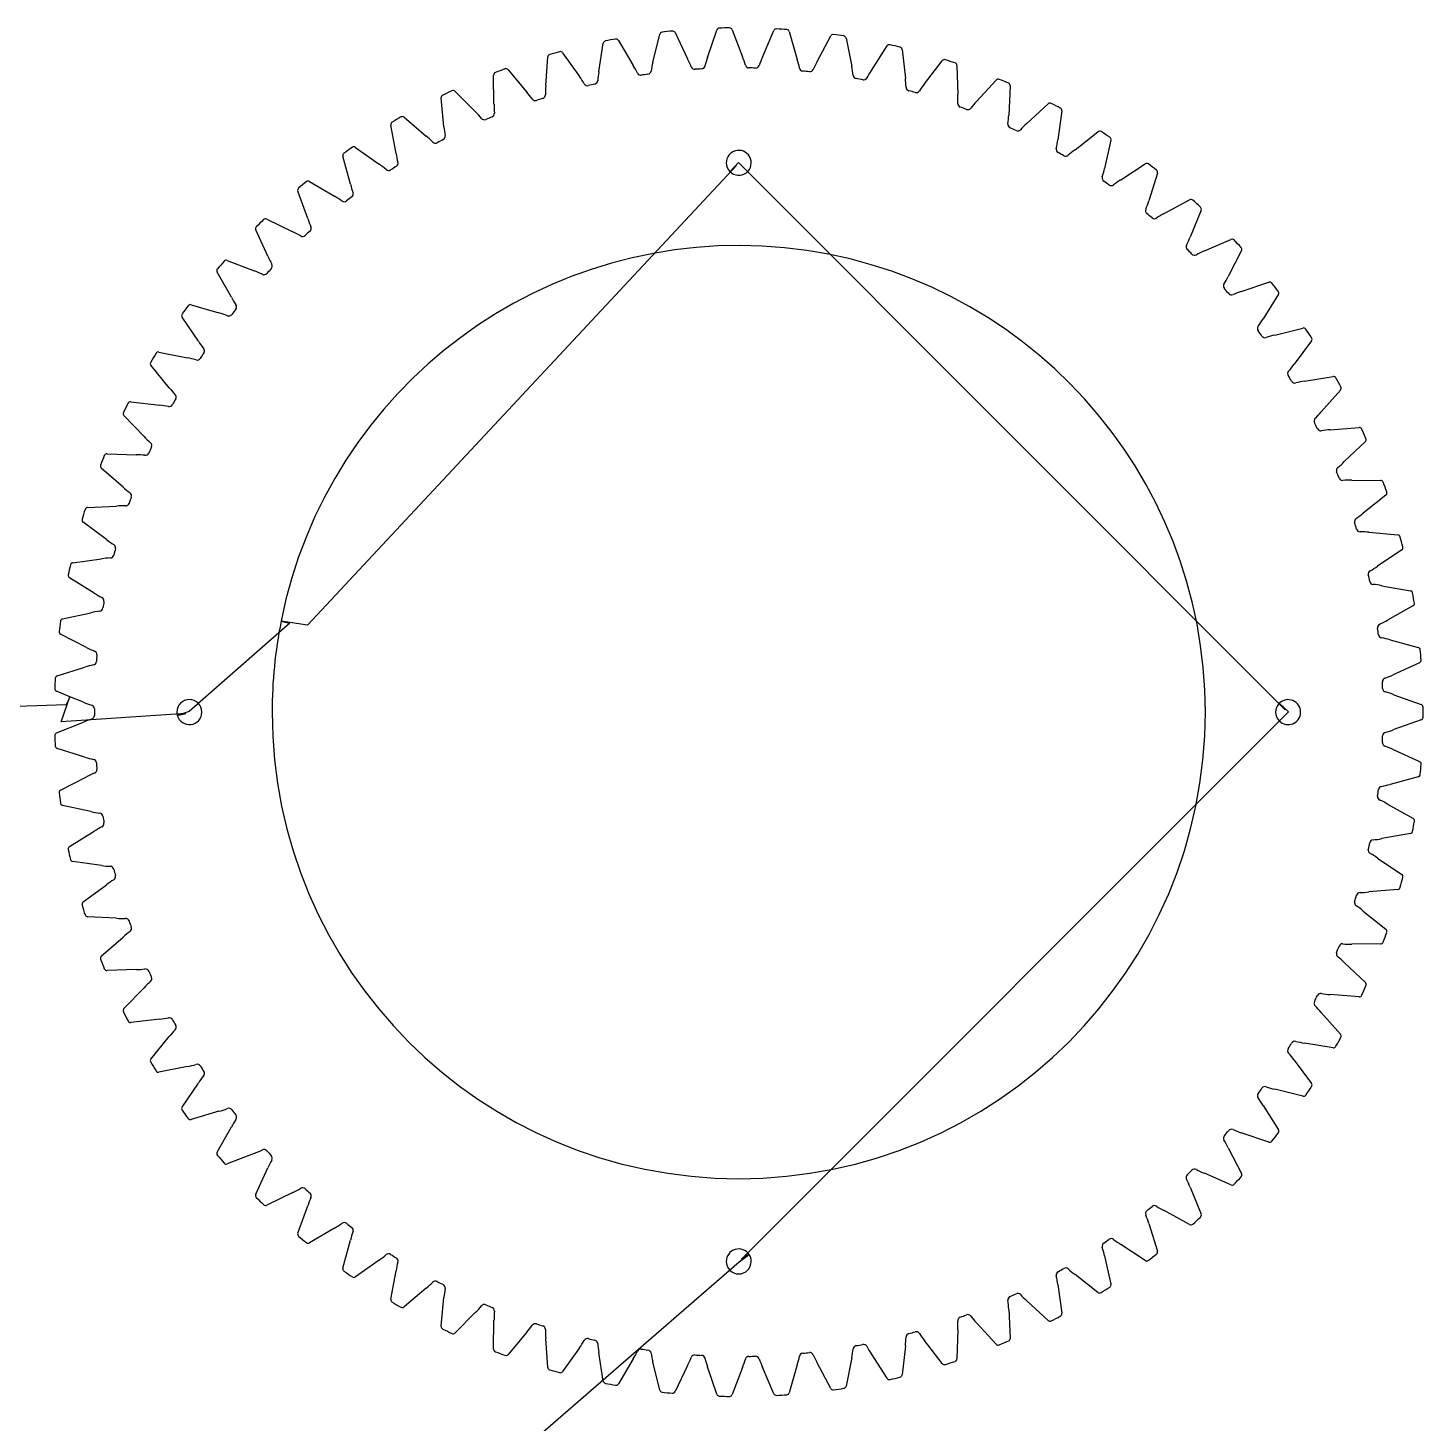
# Model space of a CAD drawing. Header units: inches. Extents: x 0.1 to 47.9, y 0.4 to 46.5.
# Drawn here: x 40 to 47.85, y 8.25 to 16.1 of the extents above; entities that cross this region are included whole.
import ezdxf

# ---------------------------------------------------------------- set-up
doc = ezdxf.new("R2010")
doc.units = ezdxf.units.IN
for name, color, linetype in [('10', 7, 'CONTINUOUS'), ('3', 7, 'CONTINUOUS'), ('9', 7, 'CONTINUOUS')]:
    doc.layers.add(name, color=color, linetype=linetype)

msp = doc.modelspace()

# ---------------------------------------------------------------- linework, layer by layer
at = {"layer": '10', "color": 10, "linetype": 'CONTINUOUS'}
for p, q in [((43.9871, 15.3246), (41.5737, 12.7393)), ((47.0746, 12.2629), (43.9978, 15.3427)), ((41.474, 12.7502), (40.9086, 12.2529)), ((40.2171, 12.2912), (39.0927, 12.2522)), ((44.0157, 9.1726), (47.0927, 12.2522)), ((40.8903, 12.2426), (40.1877, 12.1953)), ((41.0139, 6.5662), (44.0018, 9.1569))]:
    msp.add_line(p, q, dxfattribs=at)
at = {"layer": '3', "color": 3, "linetype": 'CONTINUOUS'}
for p, q in [((43.2129, 15.8519), (43.2378, 16.0133)), ((43.3233, 16.0296), (43.4059, 15.8887)), ((43.517, 15.9052), (43.5554, 16.0639)), ((43.6419, 16.073), (43.7125, 15.9257)), ((43.8246, 15.9327), (43.8761, 16.0877)), ((43.9631, 16.0895), (44.021, 15.9369)), ((44.1334, 15.9345), (44.1977, 16.0846)), ((44.2845, 16.0791), (44.3295, 15.9222)), ((44.4412, 15.9104), (44.5179, 16.0546)), ((44.6039, 16.0419), (44.6356, 15.8817)), ((42.9142, 15.7734), (42.9256, 15.9363)), ((43.0094, 15.9597), (43.1035, 15.8263)), ((44.746, 15.8607), (44.8344, 15.9979)), ((44.9191, 15.9781), (44.9373, 15.8158)), ((42.7024, 15.8638), (42.8074, 15.7387)), ((45.0455, 15.7856), (45.1451, 15.915)), ((45.2278, 15.8881), (45.2324, 15.7249)), ((42.6232, 15.6702), (42.6209, 15.8335)), ((45.3377, 15.6857), (45.4478, 15.8063)), ((42.3418, 15.543), (42.3259, 15.7055)), ((42.4046, 15.7426), (42.5196, 15.6267)), ((45.5279, 15.7726), (45.5188, 15.6096)), ((45.6205, 15.5617), (45.7403, 15.6727)), ((45.8173, 15.6324), (45.7946, 15.4707)), ((42.0721, 15.3927), (42.0426, 15.5533)), ((42.1179, 15.5968), (42.2423, 15.491)), ((45.8919, 15.4145), (46.0206, 15.5151)), ((46.094, 15.4685), (46.0578, 15.3092)), ((41.8445, 15.4276), (41.9772, 15.3325)), ((41.8159, 15.2204), (41.7731, 15.3779)), ((46.1501, 15.2451), (46.2867, 15.3345)), ((41.5862, 15.2361), (41.7264, 15.1524)), ((46.356, 15.2819), (46.3066, 15.1263)), ((41.575, 15.0272), (41.5191, 15.1806)), ((46.3931, 15.0547), (46.5368, 15.1324)), ((46.6014, 15.0742), (46.5392, 14.9232)), ((41.3447, 15.0236), (41.4915, 14.952)), ((41.3511, 14.8145), (41.2826, 14.9628)), ((46.6194, 14.8446), (46.7691, 14.91)), ((46.8286, 14.8466), (46.754, 14.7014)), ((41.122, 14.7917), (41.2742, 14.7326)), ((41.1458, 14.5839), (41.0651, 14.7259)), ((46.8274, 14.6163), (46.9819, 14.669)), ((47.036, 14.6008), (46.9494, 14.4623)), ((40.9194, 14.542), (41.076, 14.4958)), ((40.9605, 14.3369), (40.8683, 14.4716)), ((47.0155, 14.3714), (47.1739, 14.4109)), ((47.222, 14.3385), (47.1242, 14.2078)), ((40.7384, 14.2761), (40.8984, 14.2433)), ((40.7966, 14.0752), (40.6933, 14.2017)), ((47.1824, 14.1117), (47.3436, 14.1378)), ((47.3855, 14.0616), (47.2771, 13.9395)), ((40.5803, 13.9961), (40.7424, 13.9768)), ((40.6551, 13.8007), (40.5416, 13.9182)), ((47.327, 13.8388), (47.4898, 13.8514)), ((47.5252, 13.7719), (47.4069, 13.6593)), ((40.4462, 13.7038), (40.6094, 13.6981)), ((40.537, 13.5154), (40.4142, 13.623)), ((47.4483, 13.5549), (47.6116, 13.5537)), ((47.6402, 13.4716), (47.5129, 13.3693)), ((40.337, 13.4014), (40.5001, 13.4093)), ((40.4433, 13.2212), (40.3118, 13.3181)), ((47.5454, 13.2617), (47.708, 13.247)), ((40.2535, 13.0908), (40.4154, 13.1124)), ((47.7296, 13.1627), (47.5943, 13.0714)), ((40.3745, 12.9202), (40.2354, 13.0057)), ((47.6176, 12.9615), (47.7784, 12.9332)), ((40.1963, 12.7744), (40.3558, 12.8094)), ((47.7929, 12.8474), (47.6504, 12.7678)), ((40.3311, 12.6145), (40.1854, 12.6881)), ((47.6645, 12.6563), (47.8223, 12.6146)), ((40.1657, 12.4542), (40.3217, 12.5025)), ((47.8296, 12.5279), (47.6809, 12.4605)), ((40.2378, 12.3367), (40.1621, 12.3673)), ((40.3135, 12.3062), (40.2378, 12.3367)), ((47.6856, 12.3483), (47.8395, 12.2935)), ((40.1621, 12.1327), (40.3135, 12.1938)), ((47.8395, 12.2065), (47.6856, 12.1517)), ((40.3217, 11.9975), (40.1657, 12.0458)), ((47.6809, 12.0395), (47.8296, 11.9721)), ((40.1854, 11.8119), (40.3311, 11.8855)), ((47.8223, 11.8854), (47.6645, 11.8437)), ((40.3558, 11.6906), (40.1963, 11.7256)), ((47.6504, 11.7322), (47.7929, 11.6526)), ((40.2354, 11.4943), (40.3745, 11.5798)), ((47.7784, 11.5668), (47.6176, 11.5385)), ((40.4154, 11.3876), (40.2535, 11.4092)), ((47.5943, 11.4286), (47.7296, 11.3373)), ((40.3118, 11.1819), (40.4433, 11.2788)), ((47.708, 11.253), (47.5454, 11.2383)), ((40.5001, 11.0907), (40.337, 11.0986)), ((47.5129, 11.1307), (47.6402, 11.0284)), ((40.4142, 10.877), (40.537, 10.9846)), ((47.6116, 10.9463), (47.4483, 10.9451)), ((47.4069, 10.8407), (47.5252, 10.7281)), ((40.6094, 10.8019), (40.4462, 10.7962)), ((40.5416, 10.5818), (40.6551, 10.6993)), ((47.4898, 10.6486), (47.327, 10.6612)), ((40.7424, 10.5232), (40.5803, 10.5039)), ((47.2771, 10.5605), (47.3855, 10.4384)), ((40.6933, 10.2983), (40.7966, 10.4248)), ((47.3436, 10.3622), (47.1824, 10.3883)), ((47.1242, 10.2922), (47.222, 10.1615)), ((40.8984, 10.2567), (40.7384, 10.2239)), ((40.8683, 10.0284), (40.9605, 10.1631)), ((47.1739, 10.0891), (47.0155, 10.1286)), ((41.076, 10.0042), (40.9194, 9.958)), ((46.9494, 10.0377), (47.036, 9.8992)), ((41.0651, 9.7741), (41.1458, 9.9161)), ((46.9819, 9.831), (46.8274, 9.8837)), ((41.2742, 9.7674), (41.122, 9.7083)), ((46.754, 9.7986), (46.8286, 9.6534)), ((41.2826, 9.5372), (41.3511, 9.6855)), ((46.7691, 9.59), (46.6194, 9.6554)), ((46.5392, 9.5768), (46.6014, 9.4258)), ((41.4915, 9.548), (41.3447, 9.4764)), ((41.5191, 9.3194), (41.575, 9.4728)), ((46.5368, 9.3676), (46.3931, 9.4453)), ((41.7264, 9.3476), (41.5862, 9.2639)), ((46.3066, 9.3737), (46.356, 9.2181)), ((41.7731, 9.1221), (41.8159, 9.2796)), ((46.0578, 9.1908), (46.094, 9.0315)), ((46.2867, 9.1655), (46.1501, 9.2549)), ((41.9772, 9.1675), (41.8445, 9.0724)), ((42.0426, 8.9467), (42.0721, 9.1073)), ((45.7946, 9.0293), (45.8173, 8.8676)), ((46.0206, 8.9849), (45.8919, 9.0855)), ((42.2423, 9.009), (42.1179, 8.9032)), ((42.3259, 8.7945), (42.3418, 8.957)), ((42.5196, 8.8733), (42.4046, 8.7574)), ((45.5188, 8.8904), (45.5279, 8.7274)), ((45.7403, 8.8273), (45.6205, 8.9383)), ((42.6209, 8.6665), (42.6232, 8.8298)), ((45.4478, 8.6937), (45.3377, 8.8143)), ((42.8074, 8.7613), (42.7024, 8.6362)), ((42.9256, 8.5637), (42.9142, 8.7266)), ((45.1451, 8.585), (45.0455, 8.7144)), ((45.2324, 8.7751), (45.2278, 8.6119)), ((43.1035, 8.6737), (43.0094, 8.5403)), ((43.2378, 8.4867), (43.2129, 8.6481)), ((44.8344, 8.5021), (44.746, 8.6393)), ((44.9373, 8.6842), (44.9191, 8.5219)), ((43.4059, 8.6113), (43.3233, 8.4704)), ((43.5554, 8.4361), (43.517, 8.5948)), ((43.7125, 8.5743), (43.6419, 8.427)), ((43.8761, 8.4123), (43.8246, 8.5673)), ((44.021, 8.5631), (43.9631, 8.4105)), ((44.1977, 8.4154), (44.1334, 8.5655)), ((44.3295, 8.5778), (44.2845, 8.4209)), ((44.5179, 8.4454), (44.4412, 8.5896)), ((44.6356, 8.6183), (44.6039, 8.4581))]:
    msp.add_line(p, q, dxfattribs=at)
for centre, radius, start, end in [((43.891, 16.0827), 0.0157, 91.6288, 161.5991), ((44, 12.25), 3.85, 90.7712, 91.6288), ((43.9484, 16.0839), 0.0157, 20.8009, 90.7712), ((44.2121, 16.0784), 0.0157, 86.8288, 156.7991), ((44, 12.25), 3.85, 85.9712, 86.8288), ((43.2534, 16.0109), 0.0157, 101.2288, 171.1991), ((44, 12.25), 3.85, 100.3712, 101.2288), ((43.3097, 16.0216), 0.0157, 30.4009, 100.3712), ((43.5707, 16.0602), 0.0157, 96.4288, 166.3991), ((44, 12.25), 3.85, 95.5712, 96.4288), ((43.6278, 16.0662), 0.0157, 25.6009, 95.5712), ((44.2694, 16.0748), 0.0157, 16.0009, 85.9712), ((44.5317, 16.0472), 0.0157, 82.0288, 151.9991), ((44, 12.25), 3.85, 81.1712, 82.0288), ((44.5885, 16.0389), 0.0157, 11.2009, 81.1712), ((42.9413, 15.9352), 0.0157, 106.0288, 175.9991), ((44, 12.25), 3.85, 105.1712, 106.0288), ((42.9966, 15.9507), 0.0157, 35.2009, 105.1712), ((43.6442, 15.7795), 0.4084, 15.66406, 22.65763), ((44.8476, 15.9894), 0.0157, 77.2288, 147.1991), ((44, 12.25), 3.85, 76.3712, 77.2288), ((44.9035, 15.9763), 0.0157, 6.4009, 76.3712), ((44, 12.25), 3.85, 109.9712, 110.8288), ((42.6904, 15.8537), 0.0157, 40.0009, 109.9712), ((43.0605, 15.6708), 0.4084, 25.26406, 32.25763), ((43.486, 15.8595), 0.0209, 278.10397, 351.53594), ((43.9107, 15.7963), 0.4084, 164.54237, 171.53594), ((43.3501, 15.7374), 0.4084, 20.46406, 27.45763), ((43.7523, 15.8875), 0.0209, 200.46406, 273.89603), ((44, 12.25), 3.625, 93.30397, 93.89603), ((43.7899, 15.8898), 0.0209, 273.30397, 346.73594), ((44.2077, 15.7913), 0.4084, 159.74237, 166.73594), ((44.0575, 15.8954), 0.0209, 195.66406, 269.09603), ((44, 12.25), 3.625, 88.50397, 89.09603), ((44.0952, 15.8947), 0.0209, 268.50397, 341.93594), ((44.5033, 15.7615), 0.4084, 154.94237, 161.93594), ((43.9407, 15.7969), 0.4084, 10.86406, 17.85763), ((44.3624, 15.8778), 0.0209, 190.86406, 264.29603), ((44, 12.25), 3.625, 83.70397, 84.29603), ((44.3998, 15.8739), 0.0209, 263.70397, 337.13594), ((44.7954, 15.7071), 0.4084, 150.14237, 157.13594), ((44.2378, 15.7895), 0.4084, 6.06406, 13.05763), ((45.0819, 15.6284), 0.4084, 145.34237, 152.33594), ((45.1575, 15.9054), 0.0157, 72.4288, 142.3991), ((44, 12.25), 3.85, 71.5712, 72.4288), ((45.2121, 15.8877), 0.0157, 1.6009, 71.5712), ((42.6366, 15.8337), 0.0157, 110.8288, 180.7991), ((42.7776, 15.5802), 0.4084, 30.06406, 37.05763), ((43.1491, 15.7952), 0.0209, 210.06406, 283.49603), ((44, 12.25), 3.625, 102.90397, 103.49603), ((43.1858, 15.8038), 0.0209, 282.90397, 356.33594), ((43.6142, 15.7764), 0.4084, 169.34237, 176.33594), ((43.4488, 15.854), 0.0209, 205.26406, 278.69603), ((44, 12.25), 3.625, 98.10397, 98.69603), ((44.6647, 15.8348), 0.0209, 186.06406, 259.49603), ((44, 12.25), 3.625, 78.90397, 79.49603), ((44.7017, 15.8277), 0.0209, 258.90397, 332.33594), ((44.5331, 15.7571), 0.4084, 1.26406, 8.25763), ((45.3608, 15.526), 0.4084, 140.54237, 147.53594), ((45.4594, 15.7957), 0.0157, 67.6288, 137.5991), ((44, 12.25), 3.85, 66.7712, 67.6288), ((45.5123, 15.7735), 0.0157, 356.8009, 66.7712), ((42.3415, 15.7071), 0.0157, 115.6288, 185.5991), ((44, 12.25), 3.85, 114.7712, 115.6288), ((42.3934, 15.7315), 0.0157, 44.8009, 114.7712), ((42.5032, 15.4662), 0.4084, 34.86406, 41.85763), ((42.8555, 15.7116), 0.0209, 214.86406, 288.29603), ((44, 12.25), 3.625, 107.70397, 108.29603), ((42.8913, 15.7232), 0.0209, 287.70397, 1.13594), ((43.3205, 15.7317), 0.4084, 174.14237, 181.13594), ((44.9623, 15.7666), 0.0209, 181.26406, 254.69603), ((44, 12.25), 3.625, 74.10397, 74.69603), ((44.9986, 15.7565), 0.0209, 254.10397, 327.53594), ((44.8247, 15.7002), 0.4084, 356.46406, 3.45763), ((42.2393, 15.3297), 0.4084, 39.66406, 46.65763), ((43.0316, 15.6627), 0.4084, 178.94237, 185.93594), ((45.2532, 15.6738), 0.0209, 176.46406, 249.89603), ((44, 12.25), 3.625, 69.30397, 69.89603), ((45.2885, 15.6606), 0.0209, 249.30397, 322.73594), ((45.6302, 15.4007), 0.4084, 135.74237, 142.73594), ((45.7509, 15.6612), 0.0157, 62.8288, 132.7991), ((44, 12.25), 3.85, 61.9712, 62.8288), ((45.8018, 15.6346), 0.0157, 352.0009, 61.9712), ((42.0581, 15.5562), 0.0157, 120.4288, 190.3991), ((44, 12.25), 3.85, 119.5712, 120.4288), ((42.1078, 15.5848), 0.0157, 49.6009, 119.5712), ((42.7494, 15.5697), 0.4084, 183.74237, 190.73594), ((42.5698, 15.6037), 0.0209, 219.66406, 293.09603), ((44, 12.25), 3.625, 112.50397, 113.09603), ((42.6045, 15.6183), 0.0209, 292.50397, 5.93594), ((45.5353, 15.5569), 0.0209, 171.66406, 245.09603), ((45.1105, 15.6191), 0.4084, 351.66406, 358.65763), ((45.8881, 15.2532), 0.4084, 130.94237, 137.93594), ((41.9878, 15.1715), 0.4084, 44.46406, 51.45763), ((44, 12.25), 3.625, 117.30397, 117.89603), ((42.3276, 15.4897), 0.0209, 297.30397, 10.73594), ((44, 12.25), 3.625, 64.50397, 65.09603), ((45.5694, 15.5408), 0.0209, 244.50397, 317.93594), ((45.3885, 15.5144), 0.4084, 346.86406, 353.85763), ((46.0302, 15.5027), 0.0157, 58.0288, 127.9991), ((44, 12.25), 3.85, 57.1712, 58.0288), ((46.0787, 15.4719), 0.0157, 347.2009, 57.1712), ((41.7882, 15.3821), 0.0157, 125.2288, 195.1991), ((44, 12.25), 3.85, 124.3712, 125.2288), ((41.8353, 15.4148), 0.0157, 54.4009, 124.3712), ((42.476, 15.4534), 0.4084, 188.54237, 195.53594), ((42.2942, 15.4722), 0.0209, 224.46406, 297.89603), ((44, 15.3406), 0.0703, 30, 180), ((45.8066, 15.4168), 0.0209, 166.86406, 240.29603), ((44, 12.25), 3.625, 59.70397, 60.29603), ((46.1328, 15.0847), 0.4084, 126.14237, 133.13594), ((41.7504, 14.9929), 0.4084, 49.26406, 56.25763), ((44, 12.25), 3.625, 122.10397, 122.69603), ((42.0624, 15.3384), 0.0209, 302.10397, 15.53594), ((44, 15.3406), 0.0703, 180, 225), ((44, 15.3406), 0.0703, 225, 30), ((45.8392, 15.398), 0.0209, 239.70397, 313.13594), ((45.6568, 15.3867), 0.4084, 342.06406, 349.05763), ((46.2953, 15.3214), 0.0157, 53.2288, 123.1991), ((44, 12.25), 3.85, 52.3712, 53.2288), ((44, 12.25), 3.85, 129.1712, 130.0288), ((41.5781, 15.2226), 0.0157, 59.2009, 129.1712), ((42.0306, 15.3182), 0.0209, 229.26406, 302.69603), ((46.0653, 15.2545), 0.0209, 162.06406, 235.49603), ((44, 12.25), 3.625, 54.90397, 55.49603), ((46.3625, 14.8963), 0.4084, 121.34237, 128.33594), ((46.341, 15.2867), 0.0157, 342.4009, 52.3712), ((41.5339, 15.186), 0.0157, 130.0288, 199.9991), ((41.5288, 14.795), 0.4084, 54.06406, 61.05763), ((42.2133, 15.3146), 0.4084, 193.34237, 200.33594), ((41.8107, 15.1654), 0.0209, 306.90397, 20.33594), ((46.0962, 15.233), 0.0209, 234.90397, 308.33594), ((41.7807, 15.1426), 0.0209, 234.06406, 307.49603), ((44, 12.25), 3.625, 126.90397, 127.49603), ((46.3094, 15.0712), 0.0209, 157.26406, 230.69603), ((45.9135, 15.2371), 0.4084, 337.26406, 344.25763), ((46.5442, 15.1186), 0.0157, 48.4288, 118.3991), ((44, 12.25), 3.85, 47.5712, 48.4288), ((46.5869, 15.0802), 0.0157, 337.6009, 47.5712), ((44, 12.25), 3.85, 133.9712, 134.8288), ((41.3379, 15.0095), 0.0157, 64.0009, 133.9712), ((41.9631, 15.1544), 0.4084, 198.14237, 205.13594), ((44, 12.25), 3.625, 50.10397, 50.69603), ((46.3385, 15.0472), 0.0209, 230.10397, 303.53594), ((46.5756, 14.6893), 0.4084, 116.54237, 123.53594), ((41.2969, 14.9693), 0.0157, 134.8288, 204.7991), ((41.3245, 14.5793), 0.4084, 58.86406, 65.85763), ((41.5465, 14.9468), 0.0209, 238.86406, 312.29603), ((44, 12.25), 3.625, 131.70397, 132.29603), ((41.5744, 14.972), 0.0209, 311.70397, 25.13594), ((46.1567, 15.0665), 0.4084, 332.46406, 339.45763), ((44, 12.25), 2.625, 360, 168.75), ((46.5374, 14.868), 0.0209, 152.46406, 225.89603), ((44, 12.25), 3.625, 45.30397, 45.89603), ((46.7707, 14.4652), 0.4084, 111.74237, 118.73594), ((46.7754, 14.8956), 0.0157, 43.6288, 113.5991), ((44, 12.25), 3.85, 42.7712, 43.6288), ((46.8146, 14.8538), 0.0157, 332.8009, 42.7712), ((44, 12.25), 3.85, 138.7712, 139.6288), ((41.1163, 14.7771), 0.0157, 68.8009, 138.7712), ((41.7272, 14.9737), 0.4084, 202.94237, 209.93594), ((41.3552, 14.7595), 0.0209, 316.50397, 29.93594), ((46.5643, 14.8417), 0.0209, 225.30397, 298.73594), ((41.0788, 14.7336), 0.0157, 139.6288, 209.5991), ((41.1389, 14.3473), 0.4084, 63.66406, 70.65763), ((41.3294, 14.732), 0.0209, 243.66406, 317.09603), ((44, 12.25), 3.625, 136.50397, 137.09603), ((46.3848, 14.8762), 0.4084, 327.66406, 334.65763), ((46.7476, 14.6465), 0.0209, 147.66406, 221.09603), ((44, 12.25), 3.625, 40.50397, 41.09603), ((46.7722, 14.618), 0.0209, 220.50397, 293.93594), ((46.9464, 14.2256), 0.4084, 106.94237, 113.93594), ((46.987, 14.6541), 0.0157, 38.8288, 108.7991), ((44, 12.25), 3.85, 37.9712, 38.8288), ((47.0226, 14.6091), 0.0157, 328.0009, 37.9712), ((44, 12.25), 3.85, 143.5712, 144.4288), ((40.9149, 14.5269), 0.0157, 73.6009, 143.5712), ((41.5073, 14.774), 0.4084, 207.74237, 214.73594), ((41.1545, 14.5294), 0.0209, 321.30397, 34.73594), ((40.8812, 14.4805), 0.0157, 144.4288, 214.3991), ((40.9735, 14.1005), 0.4084, 68.46406, 75.45763), ((41.1311, 14.4998), 0.0209, 248.46406, 321.89603), ((44, 12.25), 3.625, 141.30397, 141.89603), ((46.5962, 14.6674), 0.4084, 322.86406, 329.85763), ((46.9385, 14.4082), 0.0209, 142.86406, 216.29603), ((44, 12.25), 3.625, 35.70397, 36.29603), ((46.9606, 14.3777), 0.0209, 215.70397, 289.13594), ((47.1014, 13.9721), 0.4084, 102.14237, 109.13594), ((47.1777, 14.3957), 0.0157, 34.0288, 103.9991), ((44, 12.25), 3.85, 33.1712, 34.0288), ((41.3048, 14.5566), 0.4084, 212.54237, 219.53594), ((40.9737, 14.2833), 0.0209, 326.10397, 39.53594), ((47.2095, 14.3479), 0.0157, 323.2009, 33.1712), ((40.7055, 14.2117), 0.0157, 149.2288, 219.1991), ((44, 12.25), 3.85, 148.3712, 149.2288), ((40.7352, 14.2608), 0.0157, 78.4009, 148.3712), ((40.8292, 13.8408), 0.4084, 73.26406, 80.25763), ((40.9529, 14.2519), 0.0209, 253.26406, 326.69603), ((44, 12.25), 3.625, 146.10397, 146.69603), ((47.1088, 14.1548), 0.0209, 138.06406, 211.49603), ((44, 12.25), 3.625, 30.90397, 31.49603), ((46.7894, 14.4417), 0.4084, 318.06406, 325.05763), ((47.3461, 14.1223), 0.0157, 29.2288, 99.1991), ((44, 12.25), 3.85, 28.3712, 29.2288), ((41.1213, 14.3229), 0.4084, 217.34237, 224.33594), ((47.1283, 14.1225), 0.0209, 210.90397, 284.33594), ((47.2346, 13.7066), 0.4084, 97.34237, 104.33594), ((47.3737, 14.072), 0.0157, 318.4009, 28.3712), ((44, 12.25), 3.85, 153.1712, 154.0288), ((40.5784, 13.9805), 0.0157, 83.2009, 153.1712), ((40.7073, 13.5699), 0.4084, 78.06406, 85.05763), ((40.796, 13.9899), 0.0209, 258.06406, 331.49603), ((44, 12.25), 3.625, 150.90397, 151.49603), ((40.8142, 14.0229), 0.0209, 330.90397, 44.33594), ((40.5529, 13.9291), 0.0157, 154.0288, 223.9991), ((47.2573, 13.8879), 0.0209, 133.26406, 206.69603), ((46.963, 14.2006), 0.4084, 313.26406, 320.25763), ((44, 12.25), 3.625, 26.10397, 26.69603), ((47.274, 13.8542), 0.0209, 206.10397, 279.53594), ((47.3451, 13.4308), 0.4084, 92.54237, 99.53594), ((47.491, 13.8357), 0.0157, 24.4288, 94.3991), ((44, 12.25), 3.85, 23.5712, 24.4288), ((40.9579, 14.0748), 0.4084, 222.14237, 229.13594), ((44, 12.25), 3.625, 155.70397, 156.29603), ((40.677, 13.7501), 0.0209, 335.70397, 49.13594), ((47.5144, 13.7833), 0.0157, 313.6009, 23.5712), ((44, 12.25), 3.85, 157.9712, 158.8288), ((40.4456, 13.6881), 0.0157, 88.0009, 157.9712), ((40.6084, 13.2897), 0.4084, 82.86406, 89.85763), ((40.6617, 13.7157), 0.0209, 262.86406, 336.29603), ((47.1158, 13.9458), 0.4084, 308.46406, 315.45763), ((40.4245, 13.6348), 0.0157, 158.8288, 228.7991), ((47.3829, 13.6096), 0.0209, 128.46406, 201.89603), ((44, 12.25), 3.625, 21.30397, 21.89603), ((40.8159, 13.8138), 0.4084, 226.94237, 233.93594), ((47.3968, 13.5746), 0.0209, 201.30397, 274.73594), ((47.4322, 13.1468), 0.4084, 87.74237, 94.73594), ((47.6115, 13.538), 0.0157, 19.6288, 89.5991), ((44, 12.25), 3.85, 18.7712, 19.6288), ((40.5507, 13.4312), 0.0209, 267.66406, 341.09603), ((44, 12.25), 3.625, 160.50397, 161.09603), ((40.5631, 13.4668), 0.0209, 340.50397, 53.93594), ((47.6304, 13.4838), 0.0157, 308.8009, 18.7712), ((44, 12.25), 3.85, 162.7712, 163.6288), ((40.3378, 13.3857), 0.0157, 92.8009, 162.7712), ((40.5333, 13.0023), 0.4084, 87.66406, 94.65763), ((47.2468, 13.6791), 0.4084, 303.66406, 310.65763), ((40.3212, 13.3307), 0.0157, 163.6288, 233.5991), ((47.4848, 13.3218), 0.0209, 123.66406, 197.09603), ((44, 12.25), 3.625, 16.50397, 17.09603), ((47.4957, 13.2857), 0.0209, 196.50397, 269.93594), ((40.6962, 13.5419), 0.4084, 231.74237, 238.73594), ((40.4734, 13.1749), 0.0209, 345.30397, 58.73594), ((47.4952, 12.8564), 0.4084, 82.94237, 89.93594), ((47.7066, 13.2313), 0.0157, 14.8288, 84.7991), ((44, 12.25), 3.85, 13.9712, 14.8288), ((40.4825, 12.7095), 0.4084, 92.46406, 99.45763), ((40.464, 13.1384), 0.0209, 272.46406, 345.89603), ((44, 12.25), 3.625, 165.30397, 165.89603), ((47.7209, 13.1757), 0.0157, 304.0009, 13.9712), ((44, 12.25), 3.85, 167.5712, 168.4288), ((40.2556, 13.0752), 0.0157, 97.6009, 167.5712), ((47.5623, 13.0264), 0.0209, 118.86406, 192.29603), ((47.355, 13.4024), 0.4084, 298.86406, 305.85763), ((40.2436, 13.0191), 0.0157, 168.4288, 238.3991), ((44, 12.25), 3.625, 11.70397, 12.29603), ((47.5701, 12.9896), 0.0209, 191.70397, 265.13594), ((47.5337, 12.5618), 0.4084, 78.14237, 85.13594), ((40.5997, 13.2609), 0.4084, 236.54237, 243.53594), ((40.4083, 12.8766), 0.0209, 350.10397, 63.53594), ((47.7757, 12.9177), 0.0157, 10.0288, 79.9991), ((44, 12.25), 3.85, 9.1712, 10.0288), ((40.4563, 12.4136), 0.4084, 97.26406, 104.25763), ((40.4021, 12.8394), 0.0209, 277.26406, 350.69603), ((44, 12.25), 3.625, 170.10397, 170.69603), ((47.7853, 12.8611), 0.0157, 299.2009, 9.1712), ((44, 12.25), 3.85, 172.3712, 173.2288), ((40.1996, 12.759), 0.0157, 102.4009, 172.3712), ((44, 12.25), 2.625, 168.75, 180), ((47.6147, 12.7256), 0.0209, 114.06406, 187.49603), ((44, 12.25), 3.625, 6.90397, 7.49603), ((47.4397, 13.1176), 0.4084, 294.06406, 301.05763), ((40.1925, 12.7021), 0.0157, 173.2288, 243.1991), ((47.6195, 12.6883), 0.0209, 186.90397, 260.33594), ((47.5474, 12.265), 0.4084, 73.34237, 80.33594), ((40.527, 12.9728), 0.4084, 241.34237, 248.33594), ((40.3685, 12.5738), 0.0209, 354.90397, 68.33594), ((44, 12.25), 3.625, 174.90397, 175.49603), ((47.8183, 12.5994), 0.0157, 5.2288, 75.1991), ((44, 12.25), 3.85, 4.3712, 5.2288), ((40.4551, 12.1165), 0.4084, 102.06406, 109.05763), ((40.3654, 12.5363), 0.0209, 282.06406, 355.49603), ((47.8231, 12.5422), 0.0157, 294.4009, 4.3712), ((44, 12.25), 3.85, 177.1712, 178.0288), ((40.1704, 12.4392), 0.0157, 107.2009, 177.1712), ((47.6419, 12.4215), 0.0209, 109.26406, 182.69603), ((44, 12.25), 3.625, 2.10397, 2.69603), ((47.5002, 12.8268), 0.4084, 289.26406, 296.25763), ((40.168, 12.3819), 0.0157, 178.0288, 247.9991), ((47.6434, 12.3839), 0.0209, 182.10397, 255.53594), ((47.5362, 11.9681), 0.4084, 68.54237, 75.53594), ((40.4787, 12.6797), 0.4084, 246.14237, 253.13594), ((40.3541, 12.2688), 0.0209, 359.70397, 73.13594), ((44, 12.25), 3.625, 179.70397, 180.29603), ((40.9094, 12.25), 0.0703, 360, 180), ((40.9094, 12.25), 0.0703, 180, 195), ((40.9094, 12.25), 0.0703, 195, 0), ((44, 12.25), 2.625, 180, 360), ((47.0906, 12.25), 0.0703, 135, 225), ((47.0906, 12.25), 0.0703, 360, 135), ((47.0906, 12.25), 0.0703, 225, 0), ((47.8342, 12.2787), 0.0157, 0.4288, 70.3991), ((44, 12.25), 3.85, 359.5712, 0.4288), ((40.4787, 11.8203), 0.4084, 106.86406, 113.85763), ((40.3541, 12.2312), 0.0209, 286.86406, 0.29603), ((47.8342, 12.2213), 0.0157, 289.6009, 359.5712), ((40.168, 12.1181), 0.0157, 112.0009, 181.9712), ((44, 12.25), 3.85, 181.9712, 182.8288), ((44, 12.25), 3.625, 357.30397, 357.89603), ((47.6434, 12.1161), 0.0209, 104.46406, 177.89603), ((47.5362, 12.5319), 0.4084, 284.46406, 291.45763), ((40.1704, 12.0608), 0.0157, 182.8288, 252.7991), ((47.6419, 12.0785), 0.0209, 177.30397, 250.73594), ((47.5002, 11.6732), 0.4084, 63.74237, 70.73594), ((40.4551, 12.3835), 0.4084, 250.94237, 257.93594), ((40.3654, 11.9637), 0.0209, 4.50397, 77.93594), ((44, 12.25), 3.625, 184.50397, 185.09603), ((47.8231, 11.9578), 0.0157, 355.6288, 65.5991), ((44, 12.25), 3.85, 354.7712, 355.6288), ((40.527, 11.5272), 0.4084, 111.66406, 118.65763), ((40.3685, 11.9262), 0.0209, 291.66406, 5.09603), ((47.8183, 11.9006), 0.0157, 284.8009, 354.7712), ((40.1925, 11.7979), 0.0157, 116.8009, 186.7712), ((44, 12.25), 3.85, 186.7712, 187.6288), ((47.6147, 11.7744), 0.0209, 172.50397, 245.93594), ((44, 12.25), 3.625, 352.50397, 353.09603), ((47.6195, 11.8117), 0.0209, 99.66406, 173.09603), ((47.5474, 12.235), 0.4084, 279.66406, 286.65763), ((40.1996, 11.741), 0.0157, 187.6288, 257.5991), ((47.4397, 11.3824), 0.4084, 58.94237, 65.93594), ((40.4563, 12.0864), 0.4084, 255.74237, 262.73594), ((40.4021, 11.6606), 0.0209, 9.30397, 82.73594), ((40.4083, 11.6234), 0.0209, 296.46406, 9.89603), ((44, 12.25), 3.625, 189.30397, 189.89603), ((44, 12.25), 3.85, 349.9712, 350.8288), ((47.7853, 11.6389), 0.0157, 350.8288, 60.7991), ((40.5997, 11.2391), 0.4084, 116.46406, 123.45763), ((47.7757, 11.5823), 0.0157, 280.0009, 349.9712), ((40.2436, 11.4809), 0.0157, 121.6009, 191.5712), ((44, 12.25), 3.85, 191.5712, 192.4288), ((47.5623, 11.4736), 0.0209, 167.70397, 241.13594), ((44, 12.25), 3.625, 347.70397, 348.29603), ((47.5701, 11.5104), 0.0209, 94.86406, 168.29603), ((47.5337, 11.9382), 0.4084, 274.86406, 281.85763), ((40.2556, 11.4248), 0.0157, 192.4288, 262.3991), ((40.4825, 11.7905), 0.4084, 260.54237, 267.53594), ((40.464, 11.3616), 0.0209, 14.10397, 87.53594), ((47.355, 11.0976), 0.4084, 54.14237, 61.13594), ((40.6962, 10.9581), 0.4084, 121.26406, 128.25763), ((40.4734, 11.3251), 0.0209, 301.26406, 14.69603), ((44, 12.25), 3.625, 194.10397, 194.69603), ((44, 12.25), 3.85, 345.1712, 346.0288), ((47.7209, 11.3243), 0.0157, 346.0288, 55.9991), ((47.4957, 11.2143), 0.0209, 90.06406, 163.49603), ((47.4952, 11.6436), 0.4084, 270.06406, 277.05763), ((47.7066, 11.2687), 0.0157, 275.2009, 345.1712), ((40.3212, 11.1693), 0.0157, 126.4009, 196.3712), ((44, 12.25), 3.85, 196.3712, 197.2288), ((47.4848, 11.1782), 0.0209, 162.90397, 236.33594), ((44, 12.25), 3.625, 342.90397, 343.49603), ((47.2468, 10.8209), 0.4084, 49.34237, 56.33594), ((40.3378, 11.1143), 0.0157, 197.2288, 267.1991), ((40.5333, 11.4977), 0.4084, 265.34237, 272.33594), ((40.5507, 11.0688), 0.0209, 18.90397, 92.33594), ((44, 12.25), 3.625, 198.90397, 199.49603), ((40.8159, 10.6862), 0.4084, 126.06406, 133.05763), ((40.5631, 11.0332), 0.0209, 306.06406, 19.49603), ((44, 12.25), 3.85, 340.3712, 341.2288), ((47.6304, 11.0162), 0.0157, 341.2288, 51.1991), ((44, 12.25), 3.625, 338.10397, 338.69603), ((47.3968, 10.9254), 0.0209, 85.26406, 158.69603), ((47.4322, 11.3532), 0.4084, 265.26406, 272.25763), ((47.6115, 10.962), 0.0157, 270.4009, 340.3712), ((40.4245, 10.8652), 0.0157, 131.2009, 201.1712), ((44, 12.25), 3.85, 201.1712, 202.0288), ((47.3829, 10.8904), 0.0209, 158.10397, 231.53594), ((47.1158, 10.5542), 0.4084, 44.54237, 51.53594), ((40.4456, 10.8119), 0.0157, 202.0288, 271.9991), ((40.6084, 11.2103), 0.4084, 270.14237, 277.13594), ((40.6617, 10.7843), 0.0209, 23.70397, 97.13594), ((44, 12.25), 3.625, 203.70397, 204.29603), ((40.677, 10.7499), 0.0209, 310.86406, 24.29603), ((40.9579, 10.4252), 0.4084, 130.86406, 137.85763), ((44, 12.25), 3.85, 335.5712, 336.4288), ((47.5144, 10.7167), 0.0157, 336.4288, 46.3991), ((47.2573, 10.6121), 0.0209, 153.30397, 226.73594), ((44, 12.25), 3.625, 333.30397, 333.89603), ((47.274, 10.6458), 0.0209, 80.46406, 153.89603), ((47.3451, 11.0692), 0.4084, 260.46406, 267.45763), ((47.491, 10.6643), 0.0157, 265.6009, 335.5712), ((40.5529, 10.5709), 0.0157, 136.0009, 205.9712), ((44, 12.25), 3.85, 205.9712, 206.8288), ((40.7073, 10.9301), 0.4084, 274.94237, 281.93594), ((40.796, 10.5101), 0.0209, 28.50397, 101.93594), ((44, 12.25), 3.625, 208.50397, 209.09603), ((46.963, 10.2994), 0.4084, 39.74237, 46.73594), ((40.5784, 10.5195), 0.0157, 206.8288, 276.7991), ((41.1213, 10.1771), 0.4084, 135.66406, 142.65763), ((40.8142, 10.4771), 0.0209, 315.66406, 29.09603), ((44, 12.25), 3.625, 328.50397, 329.09603), ((47.1283, 10.3775), 0.0209, 75.66406, 149.09603), ((47.2346, 10.7934), 0.4084, 255.66406, 262.65763), ((47.3461, 10.3777), 0.0157, 260.8009, 330.7712), ((44, 12.25), 3.85, 330.7712, 331.6288), ((47.3737, 10.428), 0.0157, 331.6288, 41.5991), ((40.7055, 10.2883), 0.0157, 140.8009, 210.7712), ((47.1088, 10.3452), 0.0209, 148.50397, 221.93594), ((46.7894, 10.0583), 0.4084, 34.94237, 41.93594), ((44, 12.25), 3.85, 210.7712, 211.6288), ((40.7352, 10.2392), 0.0157, 211.6288, 281.5991), ((40.8292, 10.6592), 0.4084, 279.74237, 286.73594), ((40.9529, 10.2481), 0.0209, 33.30397, 106.73594), ((44, 12.25), 3.625, 213.30397, 213.89603), ((40.9737, 10.2167), 0.0209, 320.46406, 33.89603), ((41.3048, 9.9434), 0.4084, 140.46406, 147.45763), ((44, 12.25), 3.625, 323.70397, 324.29603), ((46.9606, 10.1223), 0.0209, 70.86406, 144.29603), ((47.1014, 10.5279), 0.4084, 250.86406, 257.85763), ((44, 12.25), 3.85, 325.9712, 326.8288), ((47.2095, 10.1521), 0.0157, 326.8288, 36.7991), ((46.9385, 10.0918), 0.0209, 143.70397, 217.13594), ((46.5962, 9.8326), 0.4084, 30.14237, 37.13594), ((47.1777, 10.1043), 0.0157, 256.0009, 325.9712), ((40.8812, 10.0195), 0.0157, 145.6009, 215.5712), ((44, 12.25), 3.85, 215.5712, 216.4288), ((40.9735, 10.3995), 0.4084, 284.54237, 291.53594), ((41.1311, 10.0002), 0.0209, 38.10397, 111.53594), ((44, 12.25), 3.625, 218.10397, 218.69603), ((41.1545, 9.9706), 0.0209, 325.26406, 38.69603), ((40.9149, 9.9731), 0.0157, 216.4288, 286.3991), ((41.5073, 9.726), 0.4084, 145.26406, 152.25763), ((44, 12.25), 3.625, 318.90397, 319.49603), ((46.7722, 9.882), 0.0209, 66.06406, 139.49603), ((46.9464, 10.2744), 0.4084, 246.06406, 253.05763), ((47.0226, 9.8909), 0.0157, 322.0288, 31.9991), ((46.7476, 9.8535), 0.0209, 138.90397, 212.33594), ((46.3848, 9.6238), 0.4084, 25.34237, 32.33594), ((46.987, 9.8459), 0.0157, 251.2009, 321.1712), ((44, 12.25), 3.85, 321.1712, 322.0288), ((41.0788, 9.7664), 0.0157, 150.4009, 220.3712), ((44, 12.25), 3.85, 220.3712, 221.2288), ((41.1389, 10.1527), 0.4084, 289.34237, 296.33594), ((41.3294, 9.768), 0.0209, 42.90397, 116.33594), ((44, 12.25), 3.625, 222.90397, 223.49603), ((41.3552, 9.7405), 0.0209, 330.06406, 43.49603), ((41.1163, 9.7229), 0.0157, 221.2288, 291.1991), ((41.7272, 9.5263), 0.4084, 150.06406, 157.05763), ((44, 12.25), 3.625, 314.10397, 314.69603), ((46.5643, 9.6583), 0.0209, 61.26406, 134.69603), ((46.7707, 10.0348), 0.4084, 241.26406, 248.25763), ((46.5374, 9.632), 0.0209, 134.10397, 207.53594), ((46.1567, 9.4335), 0.4084, 20.54237, 27.53594), ((46.7754, 9.6044), 0.0157, 246.4009, 316.3712), ((44, 12.25), 3.85, 316.3712, 317.2288), ((46.8146, 9.6462), 0.0157, 317.2288, 27.1991), ((41.2969, 9.5307), 0.0157, 155.2009, 225.1712), ((44, 12.25), 3.85, 225.1712, 226.0288), ((41.3245, 9.9207), 0.4084, 294.14237, 301.13594), ((41.5465, 9.5532), 0.0209, 47.70397, 121.13594), ((44, 12.25), 3.625, 227.70397, 228.29603), ((41.9631, 9.3456), 0.4084, 154.86406, 161.85763), ((41.5744, 9.528), 0.0209, 334.86406, 48.29603), ((41.3379, 9.4905), 0.0157, 226.0288, 295.9991), ((46.3094, 9.4288), 0.0209, 129.30397, 202.73594), ((45.9135, 9.2629), 0.4084, 15.74237, 22.73594), ((44, 12.25), 3.625, 309.30397, 309.89603), ((46.3385, 9.4528), 0.0209, 56.46406, 129.89603), ((46.5756, 9.8107), 0.4084, 236.46406, 243.45763), ((46.5869, 9.4198), 0.0157, 312.4288, 22.3991), ((41.5288, 9.705), 0.4084, 298.94237, 305.93594), ((41.7807, 9.3574), 0.0209, 52.50397, 125.93594), ((44, 12.25), 3.625, 232.50397, 233.09603), ((41.8107, 9.3346), 0.0209, 339.66406, 53.09603), ((46.5442, 9.3814), 0.0157, 241.6009, 311.5712), ((44, 12.25), 3.85, 311.5712, 312.4288), ((41.5339, 9.314), 0.0157, 160.0009, 229.9712), ((44, 12.25), 3.85, 229.9712, 230.8288), ((41.5781, 9.2774), 0.0157, 230.8288, 300.7991), ((42.2133, 9.1854), 0.4084, 159.66406, 166.65763), ((46.0653, 9.2455), 0.0209, 124.50397, 197.93594), ((44, 12.25), 3.625, 304.50397, 305.09603), ((46.0962, 9.267), 0.0209, 51.66406, 125.09603), ((46.3625, 9.6037), 0.4084, 231.66406, 238.65763), ((41.7504, 9.5071), 0.4084, 303.74237, 310.73594), ((42.0306, 9.1818), 0.0209, 57.30397, 130.73594), ((44, 12.25), 3.625, 237.30397, 237.89603), ((44, 9.1594), 0.0703, 33.75, 180), ((44, 9.1594), 0.0703, 360, 33.75), ((45.6568, 9.1133), 0.4084, 10.94237, 17.93594), ((44, 12.25), 3.85, 306.7712, 307.6288), ((46.341, 9.2133), 0.0157, 307.6288, 17.5991), ((41.7882, 9.1179), 0.0157, 164.8009, 234.7712), ((42.476, 9.0466), 0.4084, 164.46406, 171.45763), ((42.0624, 9.1616), 0.0209, 344.46406, 57.89603), ((44, 9.1594), 0.0703, 180, 360), ((44, 12.25), 3.625, 299.70397, 300.29603), ((45.8392, 9.102), 0.0209, 46.86406, 120.29603), ((46.1328, 9.4153), 0.4084, 226.86406, 233.85763), ((46.2953, 9.1786), 0.0157, 236.8009, 306.7712), ((44, 12.25), 3.85, 234.7712, 235.6288), ((41.8353, 9.0852), 0.0157, 235.6288, 305.5991), ((41.9878, 9.3285), 0.4084, 308.54237, 315.53594), ((42.2942, 9.0278), 0.0209, 62.10397, 135.53594), ((44, 12.25), 3.625, 242.10397, 242.69603), ((42.3276, 9.0103), 0.0209, 349.26406, 62.69603), ((45.8066, 9.0832), 0.0209, 119.70397, 193.13594), ((45.3885, 8.9856), 0.4084, 6.14237, 13.13594), ((46.0787, 9.0281), 0.0157, 302.8288, 12.7991), ((42.7494, 8.9303), 0.4084, 169.26406, 176.25763), ((45.5353, 8.9431), 0.0209, 114.90397, 188.33594), ((44, 12.25), 3.625, 294.90397, 295.49603), ((45.5694, 8.9592), 0.0209, 42.06406, 115.49603), ((45.8881, 9.2468), 0.4084, 222.06406, 229.05763), ((46.0302, 8.9973), 0.0157, 232.0009, 301.9712), ((44, 12.25), 3.85, 301.9712, 302.8288), ((42.0581, 8.9438), 0.0157, 169.6009, 239.5712), ((44, 12.25), 3.85, 239.5712, 240.4288), ((42.1078, 8.9152), 0.0157, 240.4288, 310.3991), ((42.2393, 9.1703), 0.4084, 313.34237, 320.33594), ((42.5698, 8.8963), 0.0209, 66.90397, 140.33594), ((44, 12.25), 3.625, 246.90397, 247.49603), ((42.6045, 8.8817), 0.0209, 354.06406, 67.49603), ((43.0316, 8.8373), 0.4084, 174.06406, 181.05763), ((45.1105, 8.8809), 0.4084, 1.34237, 8.33594), ((42.3415, 8.7929), 0.0157, 174.4009, 244.3712), ((42.5032, 9.0338), 0.4084, 318.14237, 325.13594), ((42.8555, 8.7884), 0.0209, 71.70397, 145.13594), ((44, 12.25), 3.625, 251.70397, 252.29603), ((42.8913, 8.7768), 0.0209, 358.86406, 72.29603), ((45.2532, 8.8262), 0.0209, 110.10397, 183.53594), ((44.8247, 8.7998), 0.4084, 356.54237, 3.53594), ((44, 12.25), 3.625, 290.10397, 290.69603), ((45.2885, 8.8394), 0.0209, 37.26406, 110.69603), ((45.6302, 9.0993), 0.4084, 217.26406, 224.25763), ((45.7509, 8.8388), 0.0157, 227.2009, 297.1712), ((44, 12.25), 3.85, 297.1712, 298.0288), ((45.8018, 8.8654), 0.0157, 298.0288, 7.9991), ((44, 12.25), 3.85, 244.3712, 245.2288), ((42.3934, 8.7685), 0.0157, 245.2288, 315.1991), ((43.3205, 8.7683), 0.4084, 178.86406, 185.85763), ((42.7776, 8.9198), 0.4084, 322.94237, 329.93594), ((43.1491, 8.7048), 0.0209, 76.50397, 149.93594), ((44, 12.25), 3.625, 256.50397, 257.09603), ((43.1858, 8.6962), 0.0209, 3.66406, 77.09603), ((44.5331, 8.7429), 0.4084, 351.74237, 358.73594), ((44.9623, 8.7334), 0.0209, 105.30397, 178.73594), ((44, 12.25), 3.625, 285.30397, 285.89603), ((44.9986, 8.7435), 0.0209, 32.46406, 105.89603), ((45.3608, 8.974), 0.4084, 212.46406, 219.45763), ((45.5123, 8.7265), 0.0157, 293.2288, 3.1991), ((42.6366, 8.6663), 0.0157, 179.2009, 249.1712), ((44, 12.25), 3.85, 249.1712, 250.0288), ((42.6904, 8.6463), 0.0157, 250.0288, 319.9991), ((43.6142, 8.7236), 0.4084, 183.66406, 190.65763), ((43.0605, 8.8292), 0.4084, 327.74237, 334.73594), ((43.4488, 8.646), 0.0209, 81.30397, 154.73594), ((44, 12.25), 3.625, 261.30397, 261.89603), ((43.486, 8.6405), 0.0209, 8.46406, 81.89603), ((43.9107, 8.7037), 0.4084, 188.46406, 195.45763), ((44.3624, 8.6222), 0.0209, 95.70397, 169.13594), ((44, 12.25), 3.625, 275.70397, 276.29603), ((44.3998, 8.6261), 0.0209, 22.86406, 96.29603), ((44.2378, 8.7105), 0.4084, 346.94237, 353.93594), ((44.6647, 8.6652), 0.0209, 100.50397, 173.93594), ((44, 12.25), 3.625, 280.50397, 281.09603), ((44.7017, 8.6723), 0.0209, 27.66406, 101.09603), ((45.0819, 8.8716), 0.4084, 207.66406, 214.65763), ((45.4594, 8.7043), 0.0157, 222.4009, 292.3712), ((44, 12.25), 3.85, 292.3712, 293.2288), ((42.9413, 8.5648), 0.0157, 184.0009, 253.9712), ((43.3501, 8.7626), 0.4084, 332.54237, 339.53594), ((43.7523, 8.6125), 0.0209, 86.10397, 159.53594), ((44, 12.25), 3.625, 266.10397, 266.69603), ((43.7899, 8.6102), 0.0209, 13.26406, 86.69603), ((44.2077, 8.7087), 0.4084, 193.26406, 200.25763), ((43.6442, 8.7205), 0.4084, 337.34237, 344.33594), ((44.0575, 8.6046), 0.0209, 90.90397, 164.33594), ((44, 12.25), 3.625, 270.90397, 271.49603), ((44.0952, 8.6053), 0.0209, 18.06406, 91.49603), ((44.5033, 8.7385), 0.4084, 198.06406, 205.05763), ((43.9407, 8.7031), 0.4084, 342.14237, 349.13594), ((44.7954, 8.7929), 0.4084, 202.86406, 209.85763), ((45.1575, 8.5946), 0.0157, 217.6009, 287.5712), ((44, 12.25), 3.85, 287.5712, 288.4288), ((45.2121, 8.6123), 0.0157, 288.4288, 358.3991), ((44, 12.25), 3.85, 253.9712, 254.8288), ((42.9966, 8.5493), 0.0157, 254.8288, 324.7991), ((43.2534, 8.4891), 0.0157, 188.8009, 258.7712), ((44.8476, 8.5106), 0.0157, 212.8009, 282.7712), ((44, 12.25), 3.85, 282.7712, 283.6288), ((44.9035, 8.5237), 0.0157, 283.6288, 353.5991), ((44, 12.25), 3.85, 258.7712, 259.6288), ((43.3097, 8.4784), 0.0157, 259.6288, 329.5991), ((43.5707, 8.4398), 0.0157, 193.6009, 263.5712), ((44, 12.25), 3.85, 263.5712, 264.4288), ((43.6278, 8.4338), 0.0157, 264.4288, 334.3991), ((43.891, 8.4173), 0.0157, 198.4009, 268.3712), ((44, 12.25), 3.85, 268.3712, 269.2288), ((43.9484, 8.4161), 0.0157, 269.2288, 339.1991), ((44.2121, 8.4216), 0.0157, 203.2009, 273.1712), ((44, 12.25), 3.85, 273.1712, 274.0288), ((44.2694, 8.4252), 0.0157, 274.0288, 343.9991), ((44.5317, 8.4528), 0.0157, 208.0009, 277.9712), ((44, 12.25), 3.85, 277.9712, 278.8288), ((44.5885, 8.4611), 0.0157, 278.8288, 348.7991)]:
    msp.add_arc(centre, radius, start, end, dxfattribs=at)
at = {"layer": '9', "color": 9, "linetype": 'CONTINUOUS'}
for p, q in [((43.9978, 15.3427), (43.9503, 15.2908)), ((43.9503, 15.2908), (43.9871, 15.3246)), ((41.5737, 12.7393), (41.4254, 12.7621)), ((41.4254, 12.7621), (41.474, 12.7502)), ((40.1877, 12.1953), (40.2378, 12.3367)), ((40.2378, 12.3367), (40.2171, 12.2912)), ((40.9086, 12.2529), (40.8415, 12.2318)), ((47.0927, 12.2522), (47.0408, 12.2997)), ((47.0408, 12.2997), (47.0746, 12.2629)), ((40.8415, 12.2318), (40.8903, 12.2426)), ((44.0018, 9.1569), (44.0585, 9.1985)), ((44.0585, 9.1985), (44.0157, 9.1726))]:
    msp.add_line(p, q, dxfattribs=at)

doc.saveas('drawing.dxf')
